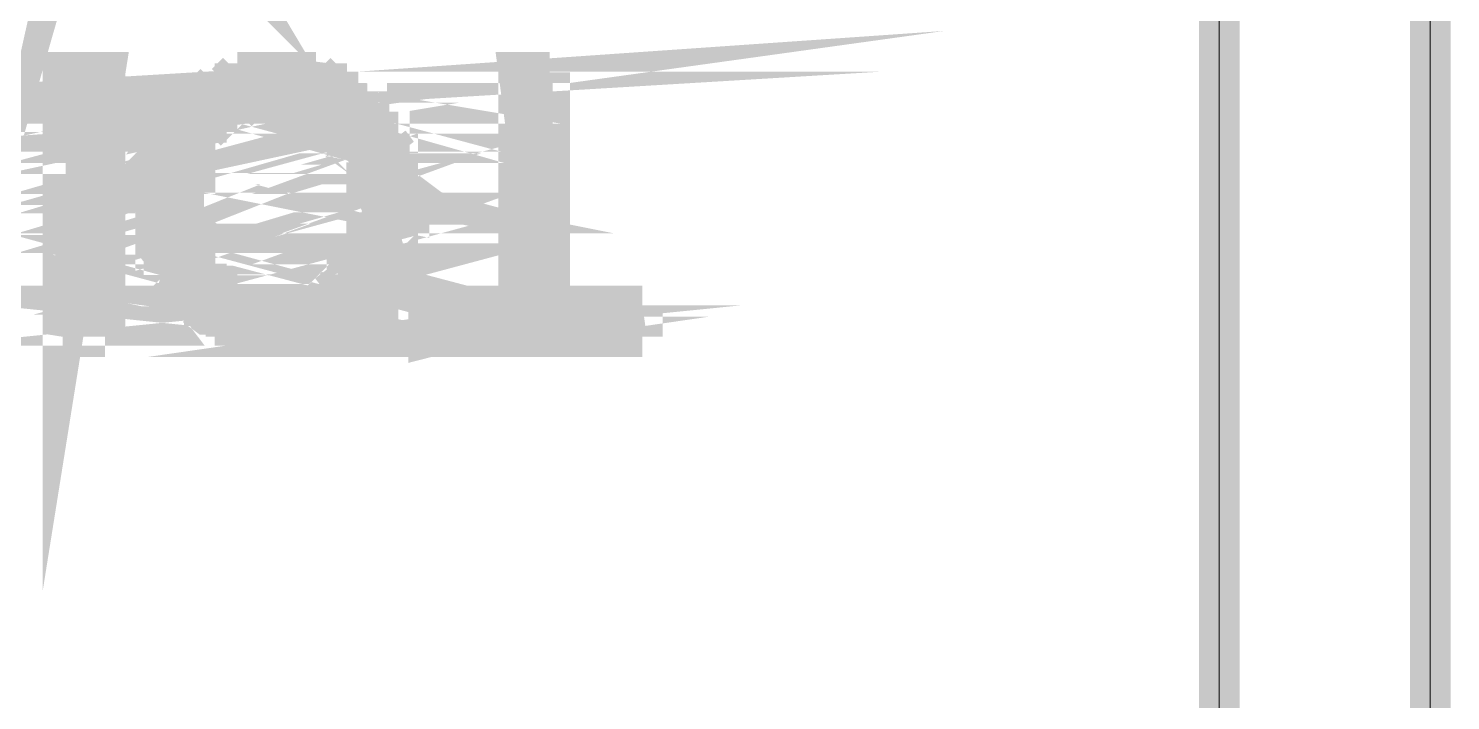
# Model space of a CAD drawing. Header units: inches. Extents: x -524 to 1067, y -71 to 1110.
# Drawn here: x 605.6 to 638.14, y 84.45 to 99.83 of the extents above; entities that cross this region are included whole.
import ezdxf

# ---------------------------------------------------------------- set-up
doc = ezdxf.new("R2010")
doc.units = ezdxf.units.IN
doc.header["$MEASUREMENT"] = 0
doc.layers.add('H', color=7, linetype='Continuous')
doc.layers.add('P', color=7, linetype='Continuous')
doc.layers.add('wall', color=16, linetype='Continuous', lineweight=20)

msp = doc.modelspace()

# ---------------------------------------------------------------- hatches: boundary and pattern name
at = {"layer": 'H', "linetype": 'Continuous'}
for points in [[(606.4527780988683, 92.77464714669243), (606.4527780988683, 98.826078364849), (607.3542880571822, 98.826078364849), (607.3542880571822, 92.77464714669243), (606.4527780988683, 92.77464714669243)], [(610.1208651762188, 98.57058971269524), (610.3800036662606, 98.826078364849), (612.2487206648711, 98.826078364849), (612.4385122350425, 98.57058971269524), (610.1208651762188, 98.57058971269524)], [(616.8840147825183, 93.4827156969472), (616.8840147825183, 98.826078364849), (617.592083332773, 98.826078364849), (617.592083332773, 93.4827156969472), (616.8840147825183, 93.4827156969472)], [(609.4784937079467, 98.11800981459423), (609.9310736060474, 98.57058971269524), (612.9567892151258, 98.57058971269524), (612.9567892151258, 98.37714830463591), (613.1465807852974, 98.37714830463591), (609.4784937079467, 98.11800981459423)], [(609.4784937079467, 98.11800981459423), (613.1465807852974, 98.37714830463591), (611.2815136245747, 98.11800981459423), (609.4784937079467, 98.11800981459423)], [(611.2815136245747, 98.11800981459423), (613.1465807852974, 98.37714830463591), (613.1465807852974, 98.11800981459423), (611.2815136245747, 98.11800981459423)], [(608.9638665657512, 97.66907975438122), (609.2230050557928, 97.85887132455255), (610.5734450743198, 98.11800981459423), (610.3800036662606, 97.85887132455255), (610.1208651762188, 97.85887132455255), (608.9638665657512, 97.66907975438122)], [(609.2230050557928, 97.85887132455255), (609.2230050557928, 98.11800981459423), (610.5734450743198, 98.11800981459423), (609.2230050557928, 97.85887132455255)], [(613.5991606833982, 97.66907975438122), (612.4385122350425, 97.85887132455255), (612.2487206648711, 97.85887132455255), (612.2487206648711, 98.11800981459423), (613.4057192753389, 97.85887132455255), (613.5991606833982, 97.85887132455255), (613.5991606833982, 97.66907975438122)], [(613.4057192753389, 97.85887132455255), (612.2487206648711, 98.11800981459423), (613.4057192753389, 98.11800981459423), (613.4057192753389, 97.85887132455255)], [(608.770425157692, 97.40994126433948), (608.9638665657512, 97.66907975438122), (609.9310736060474, 97.66907975438122), (609.6719351160059, 97.40994126433948), (608.770425157692, 97.40994126433948)], [(608.9638665657512, 97.66907975438122), (610.1208651762188, 97.85887132455255), (609.9310736060474, 97.66907975438122), (608.9638665657512, 97.66907975438122)], [(612.697650725084, 97.66907975438122), (612.4385122350425, 97.85887132455255), (613.5991606833982, 97.66907975438122), (612.697650725084, 97.66907975438122)], [(612.9567892151258, 97.40994126433948), (613.8582991734397, 97.66907975438122), (613.8582991734397, 97.40994126433948), (612.9567892151258, 97.40994126433948)], [(612.9567892151258, 97.40994126433948), (612.9567892151258, 97.66907975438122), (613.8582991734397, 97.66907975438122), (612.9567892151258, 97.40994126433948)], [(608.770425157692, 96.96101120412645), (608.770425157692, 97.40994126433948), (609.6719351160059, 97.40994126433948), (609.6719351160059, 97.1508027742978), (609.4784937079467, 97.1508027742978), (609.4784937079467, 96.50843130602544), (609.2230050557928, 96.25294265387168), (609.2230050557928, 95.35143269555766), (609.4784937079467, 95.09229420551597), (609.4784937079467, 94.8331557154743), (608.770425157692, 94.64336414530291), (608.5112866676502, 94.8331557154743), (608.5112866676502, 96.70187271408477), (608.770425157692, 96.96101120412645)], [(614.1137878255936, 96.96101120412645), (613.1465807852974, 97.1508027742978), (612.9567892151258, 97.40994126433948), (613.8582991734397, 97.40994126433948), (613.8582991734397, 97.1508027742978), (614.1137878255936, 96.96101120412645)], [(613.1465807852974, 96.96101120412645), (613.1465807852974, 97.1508027742978), (614.1137878255936, 96.96101120412645), (613.1465807852974, 96.96101120412645)], [(613.4057192753389, 96.70187271408477), (613.1465807852974, 96.96101120412645), (614.1137878255936, 96.96101120412645), (614.1137878255936, 96.50843130602544), (613.4057192753389, 96.25294265387168), (613.4057192753389, 96.70187271408477)], [(613.4057192753389, 94.8331557154743), (613.4057192753389, 96.25294265387168), (614.1137878255936, 96.50843130602544), (614.1137878255936, 96.25294265387168), (614.3072292336531, 95.99380416383002), (614.3072292336531, 95.54122426572906), (614.1137878255936, 95.54122426572906), (614.1137878255936, 94.38422565526122), (613.8582991734397, 94.38422565526122), (613.8582991734397, 93.93529559504815), (612.9567892151258, 93.93529559504815), (612.9567892151258, 94.19078424720195), (613.1465807852974, 94.38422565526122), (613.1465807852974, 94.8331557154743), (613.4057192753389, 94.8331557154743)], [(608.770425157692, 94.19078424720195), (608.770425157692, 94.64336414530291), (609.4784937079467, 94.8331557154743), (609.4784937079467, 94.38422565526122), (609.6719351160059, 94.38422565526122), (609.6719351160059, 94.19078424720195), (608.770425157692, 94.19078424720195)], [(609.2230050557928, 93.74185418698886), (608.770425157692, 94.19078424720195), (609.9310736060474, 94.19078424720195), (609.9310736060474, 93.93529559504815), (609.2230050557928, 93.74185418698886)], [(609.2230050557928, 93.4827156969472), (609.2230050557928, 93.74185418698886), (609.9310736060474, 93.93529559504815), (610.1208651762188, 93.74185418698886), (610.3800036662606, 93.74185418698886), (610.3800036662606, 93.4827156969472), (609.2230050557928, 93.4827156969472)], [(612.2487206648711, 93.4827156969472), (612.697650725084, 93.93529559504815), (613.5991606833982, 93.93529559504815), (613.5991606833982, 93.74185418698886), (613.4057192753389, 93.4827156969472), (612.2487206648711, 93.4827156969472)], [(609.6719351160059, 93.2235772069055), (609.4784937079467, 93.4827156969472), (611.0880722165155, 93.4827156969472), (611.2815136245747, 93.2235772069055), (609.6719351160059, 93.2235772069055)], [(611.2815136245747, 93.2235772069055), (611.5406521146163, 93.4827156969472), (611.7961407667701, 93.4827156969472), (613.1465807852974, 93.2235772069055), (611.2815136245747, 93.2235772069055)], [(613.1465807852974, 93.2235772069055), (611.7961407667701, 93.4827156969472), (613.4057192753389, 93.4827156969472), (613.1465807852974, 93.2235772069055)], [(614.756159293866, 92.77464714669243), (619.6505919015549, 93.4827156969472), (619.6505919015549, 92.77464714669243), (614.756159293866, 92.77464714669243)], [(614.756159293866, 92.77464714669243), (617.592083332773, 93.4827156969472), (619.6505919015549, 93.4827156969472), (614.756159293866, 92.77464714669243)], [(614.756159293866, 92.77464714669243), (614.756159293866, 93.4827156969472), (617.592083332773, 93.4827156969472), (614.756159293866, 92.77464714669243)], [(609.9310736060474, 93.03378563673411), (609.6719351160059, 93.2235772069055), (613.1465807852974, 93.2235772069055), (612.9567892151258, 93.03378563673411), (609.9310736060474, 93.03378563673411)], [(610.1208651762188, 92.77464714669243), (610.1208651762188, 93.03378563673411), (612.697650725084, 93.03378563673411), (612.4385122350425, 92.77464714669243), (610.1208651762188, 92.77464714669243)]]:
    msp.add_hatch(color=256, dxfattribs=at).paths.add_polyline_path(points)

# ---------------------------------------------------------------- linework, layer by layer
at = {"layer": 'P', "const_width": 0.927058823529412}
for points in [[(637.6771412299477, 210.9746471466925), (637.6771412299477, 94.19078424720196)], [(632.8484057042413, 159.0849018942608), (632.8484057042413, 46.22826456216255)], [(607.3542880571822, 105.5235308891658), (607.0951495671407, 104.6220209308518), (607.3542880571822, 105.7790195413196), (607.3542880571822, 105.5235308891658)], [(607.5477294652414, 104.1694410327508), (607.0951495671407, 103.7205109725378), (607.3542880571822, 103.9139523805971), (607.5477294652414, 104.1694410327508)], [(600.14220839067, 102.559862524182), (598.791768372143, 102.3043738720283), (599.8867197385161, 102.559862524182), (600.14220839067, 102.559862524182)], [(608.0623566074371, 104.8775095830055), (607.0951495671407, 104.6220209308518), (609.8653765240654, 101.8517939739273), (608.0623566074371, 104.8775095830055)], [(609.4127966259641, 98.11800981459425), (613.1465807852974, 98.37714830463592), (611.2815136245747, 98.11800981459425)], [(607.3542880571822, 98.826078364849), (606.387081016886, 92.77464714669244)], [(607.3542880571822, 98.826078364849), (606.387081016886, 92.77464714669244), (606.387081016886, 98.826078364849), (607.3542880571822, 98.826078364849)], [(607.3542880571822, 98.826078364849), (607.3542880571822, 92.77464714669244), (607.3542880571822, 98.826078364849), (607.3542880571822, 98.826078364849), (607.3542880571822, 92.77464714669244)], [(610.1208651762188, 98.57058971269525), (610.3800036662606, 98.826078364849)], [(612.1830235828888, 98.826078364849), (610.3800036662606, 98.826078364849)], [(610.3800036662606, 98.826078364849), (610.5734450743198, 98.826078364849)], [(612.1830235828888, 98.826078364849), (610.3800036662606, 98.826078364849)], [(610.3800036662606, 98.826078364849), (612.4385122350425, 98.57058971269525), (612.1830235828888, 98.826078364849)], [(610.3800036662606, 98.826078364849), (612.4385122350425, 98.57058971269525)], [(610.8289337264737, 98.826078364849), (611.9895821748296, 98.826078364849), (610.5734450743198, 98.826078364849), (610.8289337264737, 98.826078364849)], [(611.9895821748296, 98.826078364849), (610.5734450743198, 98.826078364849)], [(610.5734450743198, 98.826078364849), (612.1830235828888, 98.826078364849), (611.9895821748296, 98.826078364849)], [(610.5734450743198, 98.826078364849), (612.1830235828888, 98.826078364849)], [(612.1830235828888, 98.826078364849), (610.5734450743198, 98.826078364849)], [(610.5734450743198, 98.826078364849), (610.5734450743198, 98.826078364849)], [(612.1830235828888, 98.826078364849), (610.5734450743198, 98.826078364849)], [(610.5734450743198, 98.826078364849), (612.1830235828888, 98.826078364849), (612.1830235828888, 98.826078364849), (610.5734450743198, 98.826078364849)], [(611.7304436847876, 98.826078364849), (610.8289337264737, 98.826078364849)], [(610.8289337264737, 98.826078364849), (611.0223751345331, 98.826078364849)], [(611.7304436847876, 98.826078364849), (610.8289337264737, 98.826078364849), (611.9895821748296, 98.826078364849), (611.7304436847876, 98.826078364849)], [(611.2815136245747, 98.826078364849), (611.0223751345331, 98.826078364849)], [(611.0223751345331, 98.826078364849), (611.2815136245747, 98.826078364849)], [(611.4749550326339, 98.826078364849), (611.0223751345331, 98.826078364849)], [(611.0223751345331, 98.826078364849), (611.7304436847876, 98.826078364849), (611.4749550326339, 98.826078364849)], [(611.0223751345331, 98.826078364849), (611.7304436847876, 98.826078364849)], [(611.7304436847876, 98.826078364849), (611.0223751345331, 98.826078364849)], [(611.0223751345331, 98.826078364849), (611.0223751345331, 98.826078364849)], [(611.7304436847876, 98.826078364849), (611.0223751345331, 98.826078364849)], [(611.0223751345331, 98.826078364849), (611.7304436847876, 98.826078364849), (611.7304436847876, 98.826078364849), (611.0223751345331, 98.826078364849)], [(611.2815136245747, 98.826078364849), (611.4749550326339, 98.826078364849)], [(611.4749550326339, 98.826078364849), (611.2815136245747, 98.826078364849)], [(617.5263862507907, 93.4827156969472), (616.8183177005358, 98.826078364849), (617.5263862507907, 98.826078364849)], [(616.8183177005358, 93.4827156969472), (617.5263862507907, 93.4827156969472), (616.8183177005358, 98.826078364849)], [(616.8183177005358, 98.826078364849), (616.8183177005358, 93.4827156969472)], [(617.5263862507907, 98.826078364849), (617.5263862507907, 93.4827156969472)], [(612.8910921331433, 98.57058971269525), (609.6719351160059, 98.37714830463592), (612.8910921331433, 98.37714830463592)], [(612.8910921331433, 98.57058971269525), (609.6719351160059, 98.37714830463592)], [(609.6719351160059, 98.37714830463592), (609.8653765240654, 98.57058971269525)], [(609.8653765240654, 98.57058971269525), (612.8910921331433, 98.57058971269525), (609.8653765240654, 98.57058971269525), (612.8910921331433, 98.57058971269525)], [(612.697650725084, 98.57058971269525), (609.8653765240654, 98.57058971269525), (610.1208651762188, 98.57058971269525)], [(612.697650725084, 98.57058971269525), (609.8653765240654, 98.57058971269525), (612.8910921331433, 98.57058971269525), (612.697650725084, 98.57058971269525)], [(612.4385122350425, 98.57058971269525), (610.1208651762188, 98.57058971269525)], [(612.4385122350425, 98.57058971269525), (610.1208651762188, 98.57058971269525), (612.697650725084, 98.57058971269525)], [(610.1208651762188, 98.57058971269525), (612.697650725084, 98.57058971269525)], [(612.697650725084, 98.57058971269525), (610.1208651762188, 98.57058971269525), (610.1208651762188, 98.57058971269525), (612.697650725084, 98.57058971269525)], [(610.1208651762188, 98.57058971269525), (612.697650725084, 98.57058971269525)], [(610.1208651762188, 98.57058971269525), (612.697650725084, 98.57058971269525)], [(612.697650725084, 98.57058971269525), (612.4385122350425, 98.57058971269525)], [(612.697650725084, 98.57058971269525), (612.697650725084, 98.57058971269525)], [(612.8910921331433, 98.37714830463592), (612.8910921331433, 98.57058971269525)], [(613.1465807852974, 98.37714830463592), (611.2815136245747, 98.11800981459425), (613.1465807852974, 98.11800981459425)], [(613.1465807852974, 98.37714830463592), (609.4127966259641, 98.11800981459425), (609.6719351160059, 98.37714830463592)], [(609.6719351160059, 98.37714830463592), (612.8910921331433, 98.37714830463592)], [(612.8910921331433, 98.37714830463592), (609.6719351160059, 98.37714830463592), (609.6719351160059, 98.37714830463592), (612.8910921331433, 98.37714830463592)], [(609.6719351160059, 98.37714830463592), (613.1465807852974, 98.37714830463592)], [(609.6719351160059, 98.37714830463592), (613.1465807852974, 98.37714830463592)], [(613.1465807852974, 98.37714830463592), (612.8910921331433, 98.37714830463592)], [(613.1465807852974, 98.11800981459425), (613.1465807852974, 98.37714830463592)], [(610.3800036662606, 97.92456840653497), (609.1573079738105, 97.92456840653497), (610.5734450743198, 98.11800981459425)], [(610.1208651762188, 97.92456840653497), (609.8653765240654, 97.66907975438122), (608.9638665657512, 97.66907975438122), (610.1208651762188, 97.92456840653497)], [(613.3400221933566, 98.11800981459425), (612.1830235828888, 98.11800981459425), (613.3400221933566, 97.92456840653497), (613.3400221933566, 98.11800981459425)], [(610.1208651762188, 97.92456840653497), (608.9638665657512, 97.66907975438122), (609.1573079738105, 97.92456840653497)], [(610.8289337264737, 98.11800981459425), (609.1573079738105, 98.11800981459425)], [(609.1573079738105, 98.11800981459425), (610.8289337264737, 98.11800981459425)], [(610.5734450743198, 98.11800981459425), (609.1573079738105, 98.11800981459425)], [(609.1573079738105, 98.11800981459425), (610.5734450743198, 98.11800981459425), (610.5734450743198, 98.11800981459425), (609.1573079738105, 98.11800981459425)], [(610.5734450743198, 98.11800981459425), (609.1573079738105, 97.92456840653497)], [(609.1573079738105, 97.92456840653497), (609.1573079738105, 98.11800981459425)], [(610.8289337264737, 98.11800981459425), (609.1573079738105, 98.11800981459425), (611.0223751345331, 98.11800981459425)], [(609.1573079738105, 98.11800981459425), (611.0223751345331, 98.11800981459425), (611.0223751345331, 98.11800981459425)], [(611.0223751345331, 98.11800981459425), (609.1573079738105, 98.11800981459425)], [(609.4127966259641, 98.11800981459425), (609.1573079738105, 98.11800981459425), (611.0223751345331, 98.11800981459425)], [(610.3800036662606, 97.92456840653497), (609.1573079738105, 97.92456840653497), (610.1208651762188, 97.92456840653497)], [(609.1573079738105, 97.92456840653497), (610.1208651762188, 97.92456840653497)], [(610.1208651762188, 97.92456840653497), (609.1573079738105, 97.92456840653497), (609.1573079738105, 97.92456840653497), (610.1208651762188, 97.92456840653497)], [(609.1573079738105, 97.92456840653497), (610.1208651762188, 97.92456840653497)], [(609.1573079738105, 97.92456840653497), (610.1208651762188, 97.92456840653497)], [(611.2815136245747, 98.11800981459425), (609.4127966259641, 98.11800981459425)], [(609.4127966259641, 98.11800981459425), (611.2815136245747, 98.11800981459425)], [(611.2815136245747, 98.11800981459425), (609.4127966259641, 98.11800981459425)], [(611.2815136245747, 98.11800981459425), (609.4127966259641, 98.11800981459425)], [(609.4127966259641, 98.11800981459425), (611.2815136245747, 98.11800981459425)], [(611.0223751345331, 98.11800981459425), (609.4127966259641, 98.11800981459425)], [(610.1208651762188, 97.92456840653497), (610.3800036662606, 97.92456840653497)], [(610.1208651762188, 97.92456840653497), (610.1208651762188, 97.92456840653497)], [(610.5734450743198, 98.11800981459425), (610.3800036662606, 97.92456840653497)], [(611.0223751345331, 98.11800981459425), (610.8289337264737, 98.11800981459425)], [(611.2815136245747, 98.11800981459425), (613.1465807852974, 98.11800981459425)], [(613.1465807852974, 98.11800981459425), (611.2815136245747, 98.11800981459425)], [(611.4749550326339, 98.11800981459425), (613.1465807852974, 98.11800981459425)], [(613.1465807852974, 98.11800981459425), (611.4749550326339, 98.11800981459425)], [(611.7304436847876, 98.11800981459425), (613.3400221933566, 98.11800981459425)], [(613.3400221933566, 98.11800981459425), (611.7304436847876, 98.11800981459425)], [(611.7304436847876, 98.11800981459425), (613.1465807852974, 98.11800981459425)], [(613.1465807852974, 98.11800981459425), (611.7304436847876, 98.11800981459425)], [(611.7304436847876, 98.11800981459425), (611.7304436847876, 98.11800981459425)], [(613.1465807852974, 98.11800981459425), (611.7304436847876, 98.11800981459425)], [(611.7304436847876, 98.11800981459425), (613.3400221933566, 98.11800981459425)], [(611.9895821748296, 98.11800981459425), (613.3400221933566, 98.11800981459425)], [(612.1830235828888, 98.11800981459425), (611.9895821748296, 98.11800981459425)], [(612.1830235828888, 98.11800981459425), (613.3400221933566, 97.92456840653497), (612.1830235828888, 98.11800981459425)], [(613.3400221933566, 98.11800981459425), (612.1830235828888, 98.11800981459425)], [(612.1830235828888, 97.92456840653497), (613.3400221933566, 97.92456840653497), (612.4385122350425, 97.92456840653497), (612.1830235828888, 97.92456840653497)], [(612.4385122350425, 97.92456840653497), (612.697650725084, 97.66907975438122), (613.5991606833982, 97.66907975438122)], [(613.5991606833982, 97.66907975438122), (612.4385122350425, 97.92456840653497)], [(613.3400221933566, 97.92456840653497), (612.4385122350425, 97.92456840653497), (613.5991606833982, 97.92456840653497), (613.3400221933566, 97.92456840653497)], [(612.4385122350425, 97.92456840653497), (613.5991606833982, 97.92456840653497)], [(613.5991606833982, 97.92456840653497), (612.4385122350425, 97.92456840653497)], [(612.4385122350425, 97.92456840653497), (612.4385122350425, 97.92456840653497)], [(613.5991606833982, 97.92456840653497), (612.4385122350425, 97.92456840653497)], [(612.4385122350425, 97.92456840653497), (613.5991606833982, 97.66907975438122), (613.5991606833982, 97.92456840653497)], [(613.3400221933566, 98.11800981459425), (613.1465807852974, 98.11800981459425)], [(609.8653765240654, 97.66907975438122), (608.7047280757095, 97.47563834632189), (609.6719351160059, 97.47563834632189)], [(608.9638665657512, 97.66907975438122), (609.8653765240654, 97.66907975438122), (608.7047280757095, 97.47563834632189)], [(608.7047280757095, 97.47563834632189), (608.9638665657512, 97.66907975438122)], [(609.8653765240654, 97.66907975438122), (608.9638665657512, 97.66907975438122)], [(608.9638665657512, 97.66907975438122), (609.8653765240654, 97.66907975438122)], [(609.8653765240654, 97.66907975438122), (608.9638665657512, 97.66907975438122)], [(608.9638665657512, 97.66907975438122), (609.8653765240654, 97.66907975438122)], [(609.8653765240654, 97.66907975438122), (608.9638665657512, 97.66907975438122), (608.9638665657512, 97.66907975438122)], [(608.9638665657512, 97.66907975438122), (609.8653765240654, 97.66907975438122)], [(609.6719351160059, 97.47563834632189), (609.8653765240654, 97.66907975438122)], [(609.8653765240654, 97.66907975438122), (609.8653765240654, 97.66907975438122)], [(612.697650725084, 97.66907975438122), (613.8582991734397, 97.66907975438122)], [(613.8582991734397, 97.66907975438122), (612.697650725084, 97.66907975438122)], [(612.697650725084, 97.66907975438122), (613.5991606833982, 97.66907975438122)], [(613.5991606833982, 97.66907975438122), (612.697650725084, 97.66907975438122), (612.697650725084, 97.66907975438122), (613.5991606833982, 97.66907975438122)], [(612.697650725084, 97.66907975438122), (613.8582991734397, 97.66907975438122)], [(613.8582991734397, 97.66907975438122), (612.8910921331433, 97.47563834632189), (613.8582991734397, 97.66907975438122)], [(612.8910921331433, 97.66907975438122), (613.8582991734397, 97.66907975438122)], [(613.8582991734397, 97.66907975438122), (612.8910921331433, 97.47563834632189), (612.8910921331433, 97.66907975438122)], [(613.8582991734397, 97.66907975438122), (613.5991606833982, 97.66907975438122)], [(609.6719351160059, 97.47563834632189), (608.7047280757095, 97.21649985628022), (609.6719351160059, 97.21649985628022)], [(608.7047280757095, 97.47563834632189), (609.6719351160059, 97.47563834632189)], [(609.6719351160059, 97.47563834632189), (608.7047280757095, 97.47563834632189)], [(608.7047280757095, 97.47563834632189), (609.6719351160059, 97.47563834632189)], [(609.6719351160059, 97.47563834632189), (608.7047280757095, 97.21649985628022)], [(608.7047280757095, 97.21649985628022), (608.7047280757095, 97.47563834632189)], [(608.7047280757095, 97.47563834632189), (609.6719351160059, 97.47563834632189)], [(609.6719351160059, 97.47563834632189), (609.6719351160059, 97.47563834632189), (608.7047280757095, 97.47563834632189)], [(608.7047280757095, 97.21649985628022), (609.6719351160059, 97.21649985628022)], [(609.6719351160059, 97.21649985628022), (608.7047280757095, 97.21649985628022)], [(608.7047280757095, 97.21649985628022), (608.7047280757095, 97.21649985628022)], [(609.6719351160059, 97.21649985628022), (608.7047280757095, 97.21649985628022)], [(608.7047280757095, 97.21649985628022), (609.4127966259641, 97.21649985628022), (609.6719351160059, 97.21649985628022)], [(608.7047280757095, 97.21649985628022), (609.4127966259641, 97.21649985628022)], [(609.4127966259641, 97.21649985628022), (608.7047280757095, 96.96101120412646), (608.7047280757095, 97.21649985628022)], [(609.4127966259641, 97.21649985628022), (608.7047280757095, 96.96101120412646)], [(608.7047280757095, 96.96101120412646), (609.4127966259641, 96.96101120412646), (609.4127966259641, 97.21649985628022)], [(609.6719351160059, 97.21649985628022), (609.6719351160059, 97.47563834632189)], [(613.8582991734397, 97.47563834632189), (612.8910921331433, 97.47563834632189), (613.8582991734397, 97.21649985628022), (613.8582991734397, 97.47563834632189)], [(613.8582991734397, 97.21649985628022), (613.1465807852974, 97.21649985628022), (614.0480907436113, 96.96101120412646)], [(613.8582991734397, 97.47563834632189), (612.8910921331433, 97.47563834632189)], [(612.8910921331433, 97.47563834632189), (613.8582991734397, 97.47563834632189)], [(612.8910921331433, 97.47563834632189), (613.8582991734397, 97.21649985628022)], [(613.8582991734397, 97.21649985628022), (613.1465807852974, 97.21649985628022), (612.8910921331433, 97.47563834632189)], [(613.8582991734397, 97.47563834632189), (612.8910921331433, 97.47563834632189), (612.8910921331433, 97.47563834632189)], [(612.8910921331433, 97.47563834632189), (613.8582991734397, 97.47563834632189)], [(613.1465807852974, 97.21649985628022), (614.0480907436113, 96.96101120412646), (613.1465807852974, 97.21649985628022)], [(614.0480907436113, 96.96101120412646), (613.8582991734397, 97.21649985628022)], [(608.7047280757095, 96.96101120412646), (609.4127966259641, 96.96101120412646), (608.5112866676502, 96.76756979606719), (608.7047280757095, 96.96101120412646)], [(609.4127966259641, 96.96101120412646), (608.5112866676502, 96.76756979606719)], [(608.5112866676502, 96.76756979606719), (609.4127966259641, 96.76756979606719), (609.4127966259641, 96.96101120412646)], [(613.1465807852974, 96.96101120412646), (614.0480907436113, 96.96101120412646), (613.3400221933566, 96.76756979606719), (613.1465807852974, 96.96101120412646)], [(613.1465807852974, 96.96101120412646), (614.0480907436113, 96.96101120412646)], [(614.0480907436113, 96.96101120412646), (613.1465807852974, 96.96101120412646)], [(613.1465807852974, 96.96101120412646), (614.0480907436113, 96.96101120412646), (614.0480907436113, 96.96101120412646)], [(614.0480907436113, 96.96101120412646), (613.1465807852974, 96.96101120412646)], [(614.0480907436113, 96.96101120412646), (613.3400221933566, 96.76756979606719)], [(613.3400221933566, 96.76756979606719), (614.0480907436113, 96.76756979606719), (614.0480907436113, 96.96101120412646)], [(609.4127966259641, 96.50843130602546), (608.5112866676502, 96.25294265387171), (609.1573079738105, 96.25294265387171)], [(609.4127966259641, 96.76756979606719), (608.5112866676502, 96.50843130602546), (609.4127966259641, 96.50843130602546), (609.4127966259641, 96.76756979606719)], [(608.5112866676502, 96.50843130602546), (609.4127966259641, 96.50843130602546), (608.5112866676502, 96.25294265387171), (608.5112866676502, 96.50843130602546)], [(608.5112866676502, 96.76756979606719), (609.4127966259641, 96.76756979606719)], [(609.4127966259641, 96.76756979606719), (608.5112866676502, 96.76756979606719), (608.5112866676502, 96.76756979606719), (609.4127966259641, 96.76756979606719)], [(608.5112866676502, 96.76756979606719), (609.4127966259641, 96.76756979606719)], [(608.5112866676502, 96.76756979606719), (609.4127966259641, 96.76756979606719)], [(609.4127966259641, 96.76756979606719), (608.5112866676502, 96.50843130602546), (608.5112866676502, 96.76756979606719)], [(609.1573079738105, 96.25294265387171), (609.4127966259641, 96.50843130602546)], [(609.4127966259641, 96.76756979606719), (609.4127966259641, 96.76756979606719)], [(614.0480907436113, 96.76756979606719), (613.3400221933566, 96.50843130602546), (614.0480907436113, 96.50843130602546), (614.0480907436113, 96.76756979606719)], [(613.3400221933566, 96.76756979606719), (614.0480907436113, 96.76756979606719)], [(614.0480907436113, 96.76756979606719), (613.3400221933566, 96.50843130602546), (613.3400221933566, 96.76756979606719)], [(614.0480907436113, 96.50843130602546), (613.3400221933566, 96.25294265387171), (614.0480907436113, 96.50843130602546)], [(613.3400221933566, 96.50843130602546), (614.0480907436113, 96.50843130602546), (613.3400221933566, 96.50843130602546), (613.3400221933566, 96.50843130602546), (614.0480907436113, 96.50843130602546), (613.3400221933566, 96.50843130602546)], [(614.0480907436113, 96.50843130602546), (614.0480907436113, 96.50843130602546), (613.3400221933566, 96.50843130602546)], [(614.0480907436113, 96.50843130602546), (613.3400221933566, 96.25294265387171), (613.3400221933566, 96.50843130602546)], [(609.1573079738105, 96.25294265387171), (608.5112866676502, 96.05950124581243), (609.1573079738105, 96.05950124581243), (609.1573079738105, 96.25294265387171)], [(608.5112866676502, 96.25294265387171), (609.1573079738105, 96.25294265387171), (608.5112866676502, 96.05950124581243), (608.5112866676502, 96.25294265387171)], [(613.3400221933566, 96.25294265387171), (614.3072292336531, 96.05950124581243), (614.0480907436113, 96.25294265387171)], [(614.0480907436113, 96.25294265387171), (613.3400221933566, 96.25294265387171)], [(613.3400221933566, 96.25294265387171), (614.3072292336531, 96.05950124581243)], [(613.3400221933566, 96.05950124581243), (613.3400221933566, 96.25294265387171)], [(609.1573079738105, 96.05950124581243), (608.5112866676502, 95.80036275577075), (609.1573079738105, 95.80036275577075)], [(608.5112866676502, 96.05950124581243), (609.1573079738105, 96.05950124581243)], [(609.1573079738105, 96.05950124581243), (608.5112866676502, 96.05950124581243)], [(608.5112866676502, 96.05950124581243), (608.5112866676502, 96.05950124581243)], [(609.1573079738105, 96.05950124581243), (608.5112866676502, 96.05950124581243)], [(608.5112866676502, 96.05950124581243), (609.1573079738105, 96.05950124581243), (609.1573079738105, 96.05950124581243), (608.5112866676502, 96.05950124581243)], [(609.1573079738105, 96.05950124581243), (608.5112866676502, 95.80036275577075), (608.5112866676502, 96.05950124581243)], [(609.1573079738105, 95.80036275577075), (609.1573079738105, 96.05950124581243)], [(613.3400221933566, 96.05950124581243), (614.3072292336531, 95.80036275577075), (613.3400221933566, 95.80036275577075), (613.3400221933566, 96.05950124581243)], [(614.3072292336531, 96.05950124581243), (613.3400221933566, 96.05950124581243)], [(614.3072292336531, 96.05950124581243), (613.3400221933566, 96.05950124581243)], [(613.3400221933566, 96.05950124581243), (614.3072292336531, 95.80036275577075), (614.3072292336531, 96.05950124581243)], [(609.1573079738105, 95.80036275577075), (608.5112866676502, 95.60692134771142), (609.1573079738105, 95.60692134771142), (609.1573079738105, 95.80036275577075)], [(608.5112866676502, 95.80036275577075), (609.1573079738105, 95.80036275577075), (608.5112866676502, 95.60692134771142), (608.5112866676502, 95.80036275577075)], [(608.5112866676502, 95.60692134771142), (609.1573079738105, 95.60692134771142), (608.5112866676502, 95.35143269555766), (608.5112866676502, 95.60692134771142)], [(609.1573079738105, 95.60692134771142), (608.5112866676502, 95.35143269555766)], [(608.5112866676502, 95.35143269555766), (609.1573079738105, 95.35143269555766), (609.1573079738105, 95.60692134771142)], [(613.3400221933566, 95.80036275577075), (614.3072292336531, 95.60692134771142), (613.3400221933566, 95.60692134771142)], [(613.3400221933566, 95.60692134771142), (614.0480907436113, 95.60692134771142), (613.3400221933566, 95.35143269555766), (613.3400221933566, 95.60692134771142)], [(614.3072292336531, 95.80036275577075), (613.3400221933566, 95.80036275577075), (614.3072292336531, 95.80036275577075), (614.3072292336531, 95.80036275577075), (613.3400221933566, 95.80036275577075), (614.3072292336531, 95.80036275577075)], [(613.3400221933566, 95.80036275577075), (613.3400221933566, 95.80036275577075), (614.3072292336531, 95.80036275577075)], [(613.3400221933566, 95.80036275577075), (614.3072292336531, 95.60692134771142), (614.3072292336531, 95.80036275577075)], [(613.3400221933566, 95.60692134771142), (613.3400221933566, 95.80036275577075)], [(614.3072292336531, 95.60692134771142), (613.3400221933566, 95.60692134771142), (614.0480907436113, 95.60692134771142)], [(614.0480907436113, 95.60692134771142), (613.3400221933566, 95.35143269555766)], [(614.0480907436113, 95.60692134771142), (614.3072292336531, 95.60692134771142)], [(614.0480907436113, 95.35143269555766), (614.0480907436113, 95.60692134771142)], [(609.1573079738105, 95.35143269555766), (608.5112866676502, 95.15799128749839), (609.4127966259641, 95.15799128749839), (609.1573079738105, 95.35143269555766)], [(608.5112866676502, 95.35143269555766), (609.1573079738105, 95.35143269555766)], [(609.1573079738105, 95.35143269555766), (608.5112866676502, 95.35143269555766), (608.5112866676502, 95.35143269555766), (609.1573079738105, 95.35143269555766)], [(608.5112866676502, 95.35143269555766), (609.1573079738105, 95.35143269555766)], [(608.5112866676502, 95.35143269555766), (609.1573079738105, 95.35143269555766)], [(609.1573079738105, 95.35143269555766), (608.5112866676502, 95.15799128749839), (608.5112866676502, 95.35143269555766)], [(609.1573079738105, 95.35143269555766), (609.1573079738105, 95.35143269555766)], [(614.0480907436113, 95.35143269555766), (613.3400221933566, 95.15799128749839), (614.0480907436113, 95.15799128749839), (614.0480907436113, 95.35143269555766)], [(613.3400221933566, 95.35143269555766), (614.0480907436113, 95.35143269555766)], [(613.3400221933566, 95.35143269555766), (614.0480907436113, 95.35143269555766)], [(614.0480907436113, 95.35143269555766), (613.3400221933566, 95.15799128749839), (613.3400221933566, 95.35143269555766)], [(608.5112866676502, 95.15799128749839), (609.4127966259641, 95.15799128749839), (608.5112866676502, 94.89885279745671), (608.5112866676502, 95.15799128749839)], [(608.5112866676502, 94.89885279745671), (609.4127966259641, 94.89885279745671), (608.7047280757095, 94.64336414530291)], [(609.4127966259641, 95.15799128749839), (608.5112866676502, 94.89885279745671)], [(608.5112866676502, 94.89885279745671), (609.4127966259641, 94.89885279745671), (609.4127966259641, 95.15799128749839)], [(608.5112866676502, 94.89885279745671), (609.4127966259641, 94.89885279745671)], [(609.4127966259641, 94.89885279745671), (608.5112866676502, 94.89885279745671), (608.5112866676502, 94.89885279745671), (609.4127966259641, 94.89885279745671)], [(608.5112866676502, 94.89885279745671), (609.4127966259641, 94.89885279745671)], [(608.7047280757095, 94.64336414530291), (608.5112866676502, 94.89885279745671)], [(609.4127966259641, 94.89885279745671), (608.7047280757095, 94.64336414530291), (609.4127966259641, 94.89885279745671)], [(609.4127966259641, 94.89885279745671), (609.4127966259641, 94.89885279745671)], [(614.0480907436113, 95.15799128749839), (613.3400221933566, 94.89885279745671), (614.0480907436113, 94.89885279745671), (614.0480907436113, 95.15799128749839)], [(613.3400221933566, 95.15799128749839), (614.0480907436113, 95.15799128749839), (613.3400221933566, 94.89885279745671), (613.3400221933566, 95.15799128749839)], [(614.0480907436113, 94.89885279745671), (613.1465807852974, 94.89885279745671)], [(613.1465807852974, 94.89885279745671), (613.3400221933566, 94.89885279745671)], [(614.0480907436113, 94.89885279745671), (613.1465807852974, 94.89885279745671)], [(613.1465807852974, 94.89885279745671), (614.0480907436113, 94.89885279745671), (614.0480907436113, 94.89885279745671), (613.1465807852974, 94.89885279745671)], [(614.0480907436113, 94.89885279745671), (613.1465807852974, 94.64336414530291)], [(613.1465807852974, 94.64336414530291), (613.1465807852974, 94.89885279745671)], [(614.0480907436113, 94.89885279745671), (613.1465807852974, 94.64336414530291)], [(613.1465807852974, 94.64336414530291), (614.0480907436113, 94.64336414530291), (614.0480907436113, 94.89885279745671)], [(613.3400221933566, 94.89885279745671), (614.0480907436113, 94.89885279745671)], [(637.6771412299477, 95.15799128749839), (637.6771412299477, 46.22826456216255)], [(609.4127966259641, 94.64336414530291), (608.7047280757095, 94.64336414530291), (609.4127966259641, 94.44992273724364), (609.4127966259641, 94.64336414530291)], [(608.7047280757095, 94.64336414530291), (609.4127966259641, 94.44992273724364)], [(608.7047280757095, 94.44992273724364), (608.7047280757095, 94.64336414530291)], [(613.1465807852974, 94.44992273724364), (613.8582991734397, 94.44992273724364), (612.8910921331433, 94.19078424720196), (613.1465807852974, 94.44992273724364)], [(613.1465807852974, 94.64336414530291), (614.0480907436113, 94.64336414530291)], [(614.0480907436113, 94.64336414530291), (613.1465807852974, 94.44992273724364), (613.1465807852974, 94.64336414530291)], [(614.0480907436113, 94.64336414530291), (613.1465807852974, 94.44992273724364)], [(614.0480907436113, 94.44992273724364), (614.0480907436113, 94.64336414530291)], [(608.7047280757095, 94.44992273724364), (609.6719351160059, 94.19078424720196), (608.7047280757095, 94.19078424720196)], [(609.4127966259641, 94.44992273724364), (608.7047280757095, 94.44992273724364)], [(609.4127966259641, 94.44992273724364), (608.7047280757095, 94.44992273724364)], [(608.7047280757095, 94.44992273724364), (609.6719351160059, 94.44992273724364)], [(608.7047280757095, 94.44992273724364), (609.6719351160059, 94.44992273724364)], [(609.6719351160059, 94.44992273724364), (608.7047280757095, 94.44992273724364), (608.7047280757095, 94.44992273724364), (609.6719351160059, 94.44992273724364)], [(608.7047280757095, 94.44992273724364), (609.6719351160059, 94.19078424720196)], [(608.7047280757095, 94.19078424720196), (608.7047280757095, 94.44992273724364)], [(609.6719351160059, 94.44992273724364), (609.4127966259641, 94.44992273724364)], [(609.6719351160059, 94.19078424720196), (609.6719351160059, 94.44992273724364)], [(613.8582991734397, 94.44992273724364), (612.8910921331433, 94.19078424720196)], [(613.1465807852974, 94.44992273724364), (614.0480907436113, 94.44992273724364)], [(613.1465807852974, 94.44992273724364), (614.0480907436113, 94.44992273724364)], [(614.0480907436113, 94.44992273724364), (613.1465807852974, 94.44992273724364)], [(613.1465807852974, 94.44992273724364), (613.1465807852974, 94.44992273724364)], [(614.0480907436113, 94.44992273724364), (613.1465807852974, 94.44992273724364)], [(613.1465807852974, 94.44992273724364), (613.8582991734397, 94.44992273724364)], [(613.8582991734397, 94.44992273724364), (614.0480907436113, 94.44992273724364)], [(613.8582991734397, 94.19078424720196), (613.8582991734397, 94.44992273724364)], [(610.1208651762188, 93.74185418698889), (609.1573079738105, 93.74185418698889), (609.8653765240654, 93.93529559504816)], [(608.9638665657512, 93.93529559504816), (609.8653765240654, 93.93529559504816), (609.1573079738105, 93.74185418698889)], [(608.7047280757095, 94.19078424720196), (609.8653765240654, 94.19078424720196)], [(609.8653765240654, 94.19078424720196), (608.7047280757095, 94.19078424720196)], [(608.7047280757095, 94.19078424720196), (609.8653765240654, 94.19078424720196)], [(608.9638665657512, 93.93529559504816), (608.7047280757095, 94.19078424720196)], [(609.6719351160059, 94.19078424720196), (608.7047280757095, 94.19078424720196)], [(608.7047280757095, 94.19078424720196), (609.8653765240654, 94.19078424720196)], [(609.8653765240654, 94.19078424720196), (608.9638665657512, 93.93529559504816)], [(609.8653765240654, 94.19078424720196), (608.9638665657512, 93.93529559504816)], [(608.9638665657512, 93.93529559504816), (609.8653765240654, 93.93529559504816), (609.8653765240654, 94.19078424720196)], [(608.9638665657512, 93.93529559504816), (609.8653765240654, 93.93529559504816)], [(609.8653765240654, 93.93529559504816), (608.9638665657512, 93.93529559504816), (608.9638665657512, 93.93529559504816), (609.8653765240654, 93.93529559504816)], [(608.9638665657512, 93.93529559504816), (609.8653765240654, 93.93529559504816)], [(609.1573079738105, 93.74185418698889), (608.9638665657512, 93.93529559504816)], [(609.8653765240654, 94.19078424720196), (609.6719351160059, 94.19078424720196)], [(609.8653765240654, 93.93529559504816), (610.1208651762188, 93.74185418698889)], [(609.8653765240654, 93.93529559504816), (609.8653765240654, 93.93529559504816)], [(612.8910921331433, 94.19078424720196), (613.8582991734397, 93.93529559504816), (612.8910921331433, 93.93529559504816), (612.8910921331433, 94.19078424720196)], [(612.4385122350425, 93.74185418698889), (612.697650725084, 93.93529559504816)], [(612.697650725084, 93.93529559504816), (613.5991606833982, 93.93529559504816)], [(613.5991606833982, 93.93529559504816), (612.697650725084, 93.93529559504816), (612.697650725084, 93.93529559504816), (613.5991606833982, 93.93529559504816)], [(612.697650725084, 93.93529559504816), (613.5991606833982, 93.74185418698889), (613.5991606833982, 93.93529559504816)], [(612.697650725084, 93.93529559504816), (613.5991606833982, 93.74185418698889)], [(612.8910921331433, 94.19078424720196), (613.8582991734397, 94.19078424720196)], [(612.8910921331433, 94.19078424720196), (613.8582991734397, 94.19078424720196)], [(613.8582991734397, 94.19078424720196), (612.8910921331433, 94.19078424720196), (612.8910921331433, 94.19078424720196), (613.8582991734397, 94.19078424720196)], [(612.8910921331433, 94.19078424720196), (613.8582991734397, 93.93529559504816), (613.8582991734397, 94.19078424720196)], [(612.8910921331433, 93.93529559504816), (613.5991606833982, 93.93529559504816), (612.8910921331433, 93.93529559504816)], [(613.8582991734397, 93.93529559504816), (612.8910921331433, 93.93529559504816), (613.5991606833982, 93.93529559504816)], [(613.5991606833982, 93.93529559504816), (613.8582991734397, 93.93529559504816)], [(609.1573079738105, 93.74185418698889), (610.3800036662606, 93.4827156969472), (609.1573079738105, 93.4827156969472)], [(610.1208651762188, 93.74185418698889), (609.1573079738105, 93.74185418698889)], [(609.1573079738105, 93.74185418698889), (610.3800036662606, 93.74185418698889), (610.1208651762188, 93.74185418698889)], [(609.1573079738105, 93.74185418698889), (610.3800036662606, 93.74185418698889)], [(610.3800036662606, 93.74185418698889), (609.1573079738105, 93.74185418698889)], [(609.1573079738105, 93.74185418698889), (609.1573079738105, 93.74185418698889)], [(610.3800036662606, 93.74185418698889), (609.1573079738105, 93.74185418698889)], [(609.1573079738105, 93.74185418698889), (610.3800036662606, 93.4827156969472)], [(609.1573079738105, 93.4827156969472), (609.1573079738105, 93.74185418698889)], [(610.3800036662606, 93.4827156969472), (610.3800036662606, 93.74185418698889)], [(612.4385122350425, 93.74185418698889), (613.3400221933566, 93.4827156969472), (612.1830235828888, 93.4827156969472), (612.4385122350425, 93.74185418698889)], [(613.5991606833982, 93.74185418698889), (612.4385122350425, 93.74185418698889)], [(613.5991606833982, 93.74185418698889), (612.4385122350425, 93.74185418698889)], [(612.4385122350425, 93.74185418698889), (613.5991606833982, 93.74185418698889), (613.5991606833982, 93.74185418698889), (612.4385122350425, 93.74185418698889)], [(613.5991606833982, 93.74185418698889), (612.4385122350425, 93.74185418698889)], [(612.4385122350425, 93.74185418698889), (612.4385122350425, 93.74185418698889)], [(613.5991606833982, 93.74185418698889), (612.4385122350425, 93.74185418698889)], [(612.4385122350425, 93.74185418698889), (613.3400221933566, 93.4827156969472)], [(613.3400221933566, 93.4827156969472), (613.5991606833982, 93.74185418698889)], [(611.0223751345331, 93.4827156969472), (609.4127966259641, 93.4827156969472), (611.2815136245747, 93.28927428888792)], [(613.3400221933566, 93.4827156969472), (611.7304436847876, 93.4827156969472), (613.1465807852974, 93.28927428888792)], [(619.6505919015549, 92.77464714669244), (614.756159293866, 92.77464714669244), (619.6505919015549, 93.4827156969472)], [(609.4127966259641, 93.4827156969472), (610.5734450743198, 93.4827156969472), (609.1573079738105, 93.4827156969472)], [(609.1573079738105, 93.4827156969472), (609.4127966259641, 93.4827156969472)], [(610.5734450743198, 93.4827156969472), (609.1573079738105, 93.4827156969472)], [(609.1573079738105, 93.4827156969472), (610.5734450743198, 93.4827156969472)], [(609.1573079738105, 93.4827156969472), (610.5734450743198, 93.4827156969472)], [(610.5734450743198, 93.4827156969472), (610.3800036662606, 93.4827156969472), (609.1573079738105, 93.4827156969472)], [(610.8289337264737, 93.4827156969472), (609.4127966259641, 93.4827156969472)], [(609.4127966259641, 93.4827156969472), (610.8289337264737, 93.4827156969472)], [(609.4127966259641, 93.4827156969472), (611.2815136245747, 93.28927428888792)], [(611.2815136245747, 93.28927428888792), (609.6719351160059, 93.28927428888792), (609.4127966259641, 93.4827156969472)], [(610.8289337264737, 93.4827156969472), (609.4127966259641, 93.4827156969472), (610.5734450743198, 93.4827156969472)], [(613.1465807852974, 93.28927428888792), (609.6719351160059, 93.28927428888792)], [(609.6719351160059, 93.28927428888792), (611.2815136245747, 93.28927428888792)], [(613.1465807852974, 93.28927428888792), (609.6719351160059, 93.28927428888792)], [(609.6719351160059, 93.28927428888792), (613.1465807852974, 93.28927428888792)], [(609.6719351160059, 93.28927428888792), (613.1465807852974, 93.28927428888792)], [(613.1465807852974, 93.28927428888792), (609.6719351160059, 93.28927428888792), (609.6719351160059, 93.28927428888792), (613.1465807852974, 93.28927428888792)], [(609.6719351160059, 93.28927428888792), (612.8910921331433, 93.03378563673412)], [(609.6719351160059, 93.28927428888792), (612.8910921331433, 93.03378563673412)], [(612.8910921331433, 93.03378563673412), (609.8653765240654, 93.03378563673412), (609.6719351160059, 93.28927428888792)], [(611.2815136245747, 93.28927428888792), (609.6719351160059, 93.28927428888792)], [(609.6719351160059, 93.28927428888792), (611.2815136245747, 93.28927428888792)], [(610.5734450743198, 93.4827156969472), (610.8289337264737, 93.4827156969472)], [(610.5734450743198, 93.4827156969472), (610.5734450743198, 93.4827156969472)], [(611.2815136245747, 93.28927428888792), (611.0223751345331, 93.4827156969472)], [(613.1465807852974, 93.28927428888792), (611.4749550326339, 93.4827156969472), (611.2815136245747, 93.28927428888792)], [(611.2815136245747, 93.28927428888792), (613.1465807852974, 93.28927428888792)], [(611.2815136245747, 93.28927428888792), (613.1465807852974, 93.28927428888792)], [(611.2815136245747, 93.28927428888792), (611.2815136245747, 93.28927428888792)], [(613.1465807852974, 93.28927428888792), (611.4749550326339, 93.4827156969472)], [(611.4749550326339, 93.4827156969472), (611.7304436847876, 93.4827156969472), (613.1465807852974, 93.28927428888792)], [(611.7304436847876, 93.4827156969472), (613.3400221933566, 93.4827156969472)], [(613.3400221933566, 93.4827156969472), (611.7304436847876, 93.4827156969472)], [(611.7304436847876, 93.4827156969472), (611.7304436847876, 93.4827156969472)], [(611.9895821748296, 93.4827156969472), (613.3400221933566, 93.4827156969472)], [(613.3400221933566, 93.4827156969472), (611.9895821748296, 93.4827156969472)], [(611.9895821748296, 93.4827156969472), (613.3400221933566, 93.4827156969472)], [(613.3400221933566, 93.4827156969472), (612.1830235828888, 93.4827156969472), (611.9895821748296, 93.4827156969472)], [(613.3400221933566, 93.4827156969472), (612.1830235828888, 93.4827156969472), (613.3400221933566, 93.4827156969472), (613.3400221933566, 93.4827156969472), (612.1830235828888, 93.4827156969472)], [(613.3400221933566, 93.4827156969472), (613.3400221933566, 93.4827156969472), (612.1830235828888, 93.4827156969472)], [(613.3400221933566, 93.4827156969472), (612.1830235828888, 93.4827156969472), (612.1830235828888, 93.4827156969472), (613.3400221933566, 93.4827156969472)], [(612.8910921331433, 93.03378563673412), (613.1465807852974, 93.28927428888792)], [(613.1465807852974, 93.28927428888792), (613.3400221933566, 93.4827156969472)], [(613.1465807852974, 93.28927428888792), (613.1465807852974, 93.28927428888792)], [(619.6505919015549, 93.4827156969472), (614.756159293866, 92.77464714669244)], [(614.756159293866, 92.77464714669244), (617.5263862507907, 93.4827156969472)], [(614.756159293866, 93.4827156969472), (617.5263862507907, 93.4827156969472)], [(617.5263862507907, 93.4827156969472), (614.756159293866, 92.77464714669244), (614.756159293866, 93.4827156969472)], [(614.756159293866, 93.4827156969472), (616.8183177005358, 93.4827156969472), (614.756159293866, 93.4827156969472), (614.756159293866, 93.4827156969472), (616.8183177005358, 93.4827156969472)], [(614.756159293866, 93.4827156969472), (617.5263862507907, 93.4827156969472)], [(617.5263862507907, 93.4827156969472), (616.8183177005358, 93.4827156969472)], [(619.6505919015549, 93.4827156969472), (617.5263862507907, 93.4827156969472), (619.6505919015549, 93.4827156969472), (619.6505919015549, 93.4827156969472), (617.5263862507907, 93.4827156969472)], [(619.6505919015549, 93.4827156969472), (619.6505919015549, 92.77464714669244)], [(610.1208651762188, 93.03378563673412), (612.697650725084, 93.03378563673412), (610.1208651762188, 92.77464714669244)], [(609.8653765240654, 93.03378563673412), (612.697650725084, 93.03378563673412)], [(612.697650725084, 93.03378563673412), (609.8653765240654, 93.03378563673412)], [(609.8653765240654, 93.03378563673412), (612.697650725084, 93.03378563673412)], [(612.697650725084, 93.03378563673412), (610.1208651762188, 93.03378563673412), (609.8653765240654, 93.03378563673412)], [(612.8910921331433, 93.03378563673412), (609.8653765240654, 93.03378563673412), (612.697650725084, 93.03378563673412), (612.8910921331433, 93.03378563673412)], [(612.697650725084, 93.03378563673412), (610.1208651762188, 93.03378563673412)], [(610.1208651762188, 93.03378563673412), (612.697650725084, 93.03378563673412)], [(610.1208651762188, 92.77464714669244), (610.1208651762188, 93.03378563673412)], [(612.697650725084, 93.03378563673412), (610.1208651762188, 92.77464714669244)], [(610.1208651762188, 92.77464714669244), (612.4385122350425, 92.77464714669244), (612.697650725084, 93.03378563673412)], [(612.697650725084, 93.03378563673412), (612.697650725084, 93.03378563673412)], [(606.387081016886, 92.77464714669244), (607.3542880571822, 92.77464714669244)], [(610.1208651762188, 92.77464714669244), (612.4385122350425, 92.77464714669244), (610.3800036662606, 92.77464714669244), (610.1208651762188, 92.77464714669244)], [(612.4385122350425, 92.77464714669244), (610.3800036662606, 92.77464714669244), (612.4385122350425, 92.77464714669244), (612.4385122350425, 92.77464714669244), (610.3800036662606, 92.77464714669244)], [(612.4385122350425, 92.77464714669244), (610.5734450743198, 92.77464714669244), (610.3800036662606, 92.77464714669244)], [(612.4385122350425, 92.77464714669244), (610.5734450743198, 92.77464714669244), (612.1830235828888, 92.77464714669244), (612.4385122350425, 92.77464714669244)], [(610.5734450743198, 92.77464714669244), (612.1830235828888, 92.77464714669244), (610.5734450743198, 92.77464714669244), (610.5734450743198, 92.77464714669244), (612.1830235828888, 92.77464714669244)], [(610.5734450743198, 92.77464714669244), (611.9895821748296, 92.77464714669244), (612.1830235828888, 92.77464714669244)], [(610.5734450743198, 92.77464714669244), (611.9895821748296, 92.77464714669244), (610.8289337264737, 92.77464714669244), (610.5734450743198, 92.77464714669244)], [(611.9895821748296, 92.77464714669244), (610.8289337264737, 92.77464714669244)], [(610.8289337264737, 92.77464714669244), (611.7304436847876, 92.77464714669244), (611.9895821748296, 92.77464714669244)], [(610.8289337264737, 92.77464714669244), (611.7304436847876, 92.77464714669244), (611.0223751345331, 92.77464714669244)], [(611.0223751345331, 92.77464714669244), (610.8289337264737, 92.77464714669244)], [(611.2815136245747, 92.77464714669244), (611.0223751345331, 92.77464714669244), (611.2815136245747, 92.77464714669244), (611.4749550326339, 92.77464714669244), (611.2815136245747, 92.77464714669244)], [(611.0223751345331, 92.77464714669244), (611.4749550326339, 92.77464714669244), (611.0223751345331, 92.77464714669244), (611.0223751345331, 92.77464714669244), (611.4749550326339, 92.77464714669244)], [(611.0223751345331, 92.77464714669244), (611.7304436847876, 92.77464714669244), (611.4749550326339, 92.77464714669244)], [(611.0223751345331, 92.77464714669244), (611.7304436847876, 92.77464714669244), (611.7304436847876, 92.77464714669244)], [(611.7304436847876, 92.77464714669244), (611.0223751345331, 92.77464714669244)], [(637.6771412299477, 46.22826456216255), (637.6771412299477, 89.10656006934184)]]:
    msp.add_lwpolyline(points, dxfattribs=at)
at = {"layer": 'wall'}
msp.add_lwpolyline([(435.8484057042413, 37.21681481691014), (637.6771412299477, 37.21681481691016), (637.6771412299477, 210.9746471466925), (435.8484057042413, 210.9746471466925)], close=True, dxfattribs=at)
msp.add_lwpolyline([(632.8484057042413, 159.0849018942608), (632.8484057042413, 46.22826456216255), (584.1778174689471, 46.22826456216254)], dxfattribs=at)

doc.saveas('drawing.dxf')
